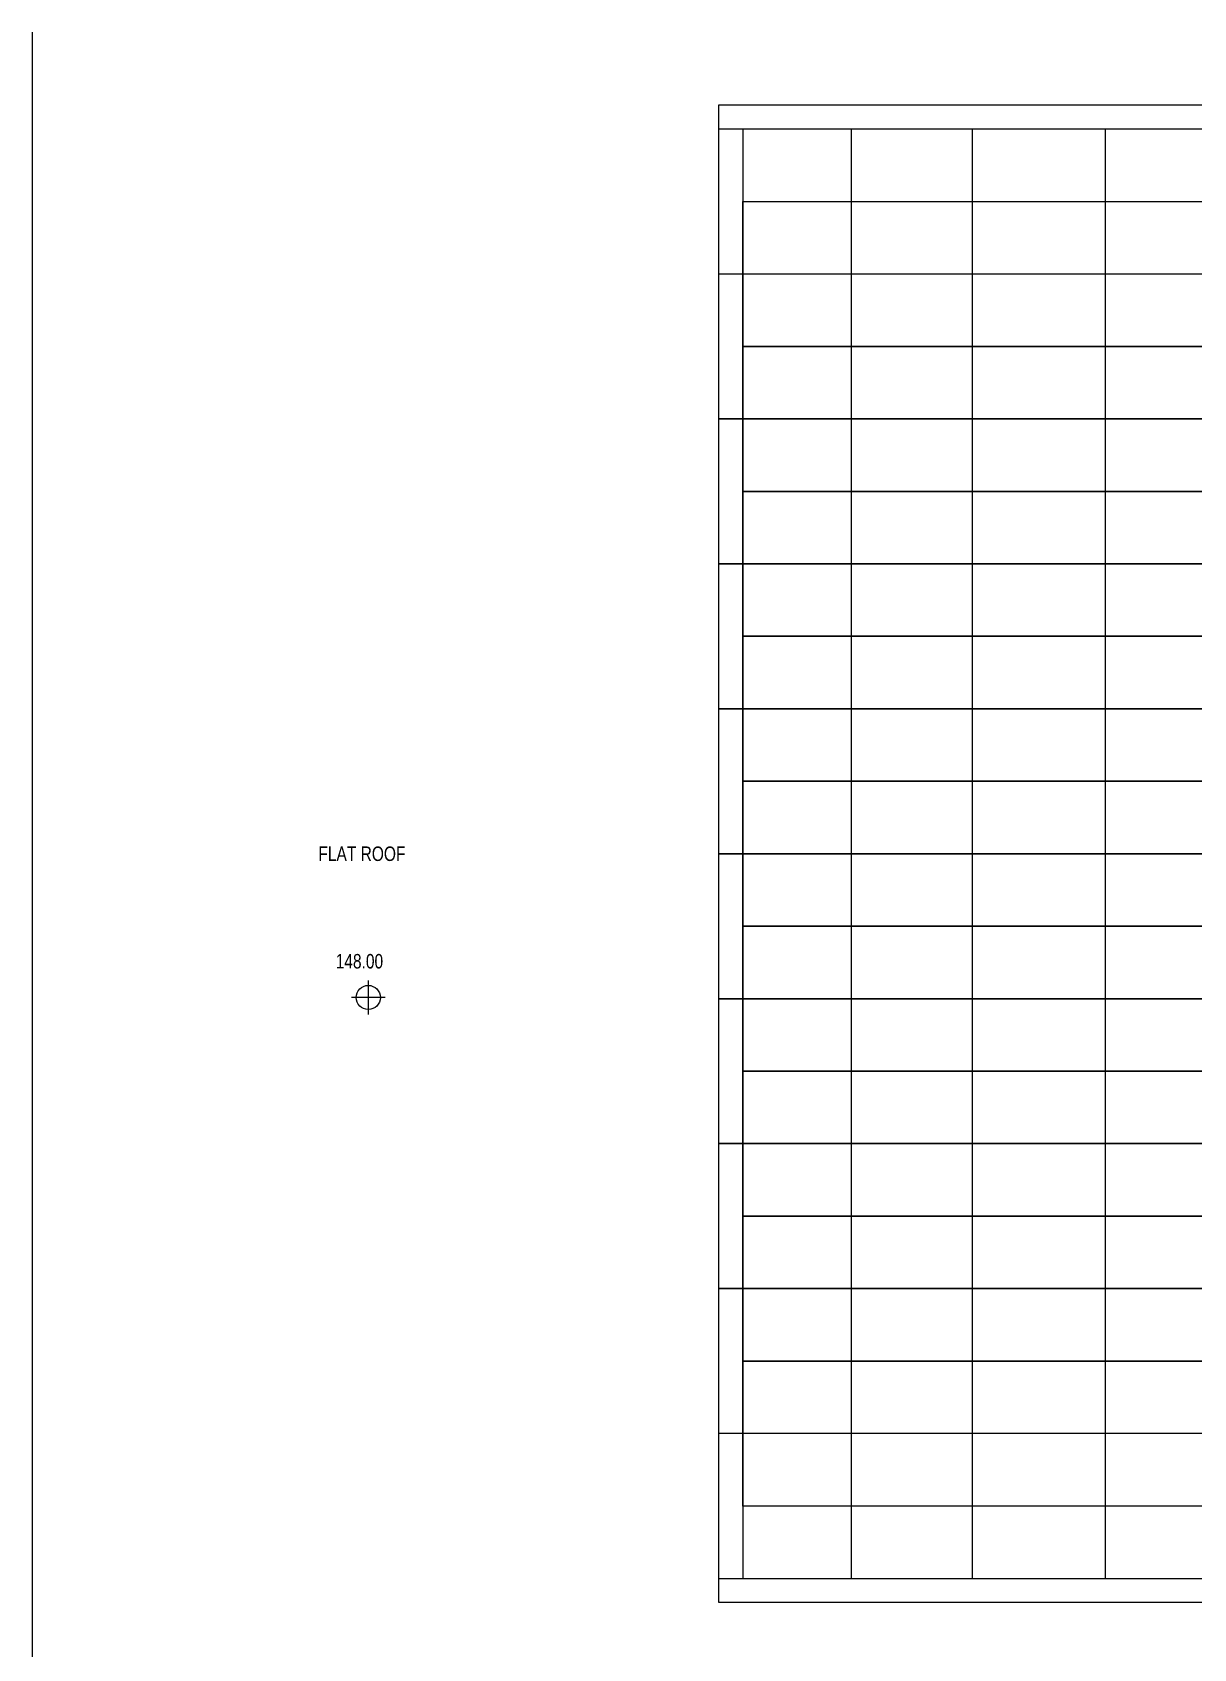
# Model space of a CAD drawing. Header units: millimetres. Extents: x -68474 to 336725, y -113450 to 40976.
# Drawn here: x -30950 to -6924, y -15678 to 17775 of the extents above; entities that cross this region are included whole.
import ezdxf

# ---------------------------------------------------------------- set-up
doc = ezdxf.new("R2010")
doc.units = ezdxf.units.MM
doc.header["$LTSCALE"] = 900
for name, color, linetype in [('s3152a$0$23', 7, 'Continuous'), ('s3152a$0$27', 7, 'Continuous'), ('s3152a$0$35', 7, 'Continuous'), ('s3152a$0$48', 7, 'Continuous')]:
    doc.layers.add(name, color=color, linetype=linetype)
doc.styles.add('s3152a$0$STANDARD', font='txt')

# ---------------------------------------------------------------- blocks, each defined once
blk = doc.blocks.new('s3152a')
at = {"layer": 's3152a$0$23', "color": 14, "linetype": 'Continuous'}
blk.add_line((-30950, -18275), (-30950, 17775), dxfattribs=at)
at = {"layer": 's3152a$0$27', "color": 10, "linetype": 'Continuous'}
for p, q in [((-16750, 15775), (16750, 15775)), ((-16250, 15775), (-16250, -14225)), ((-14000, -14225), (-14000, 15775)), ((-11500, -14225), (-11500, 15775)), ((-8750, -14225), (-8750, 15775)), ((-16750, -14225), (16750, -14225))]:
    blk.add_line(p, q, dxfattribs=at)
for points in [[(-16750, 16275), (16750, 16275), (16750, -14725), (-16750, -14725)], [(-16250, 14275), (16250, 14275), (16250, 11275), (-16250, 11275)], [(-16750, 12775), (16750, 12775), (16750, 9775), (-16750, 9775)], [(-16250, 11275), (16250, 11275), (16250, 8275), (-16250, 8275)], [(-16750, 9775), (16750, 9775), (16750, 6775), (-16750, 6775)], [(-16250, 8275), (16250, 8275), (16250, 5275), (-16250, 5275)], [(-16750, 6775), (16750, 6775), (16750, 3775), (-16750, 3775)], [(-16250, 5275), (16250, 5275), (16250, 2275), (-16250, 2275)], [(-16750, 3775), (16750, 3775), (16750, 775), (-16750, 775)], [(-16250, 2275), (16250, 2275), (16250, -725), (-16250, -725)], [(-16750, 775), (16750, 775), (16750, -2225), (-16750, -2225)], [(-16250, -725), (16250, -725), (16250, -3725), (-16250, -3725)], [(-16750, -2225), (16750, -2225), (16750, -5225), (-16750, -5225)], [(-16250, -3725), (16250, -3725), (16250, -6725), (-16250, -6725)], [(-16750, -5225), (16750, -5225), (16750, -8225), (-16750, -8225)], [(-16250, -6725), (16250, -6725), (16250, -9725), (-16250, -9725)], [(-16750, -8225), (16750, -8225), (16750, -11225), (-16750, -11225)], [(-16250, -9725), (16250, -9725), (16250, -12725), (-16250, -12725)]]:
    blk.add_lwpolyline(points, close=True, dxfattribs=at)
at = {"layer": 's3152a$0$35', "color": 15, "linetype": 'Continuous'}
for p, q in [((-24000, -1850), (-24000, -2550)), ((-23650, -2200), (-24350, -2200))]:
    blk.add_line(p, q, dxfattribs=at)
blk.add_circle((-24000, -2200), 250, dxfattribs=at)
at = {"layer": 's3152a$0$35', "color": 15, "linetype": 'Continuous', "style": 's3152a$0$STANDARD', "width": 0.8}
blk.add_text('148.00', height=300, dxfattribs=at).set_placement((-24674, -1600))
at = {"layer": 's3152a$0$48', "color": 14, "linetype": 'Continuous', "style": 's3152a$0$STANDARD', "width": 0.8}
blk.add_text('FLAT ROOF', height=300, dxfattribs=at).set_placement((-25032, 625))

msp = doc.modelspace()

# ---------------------------------------------------------------- block references
msp.add_blockref('s3152a', (0, 0))

doc.saveas('drawing.dxf')
